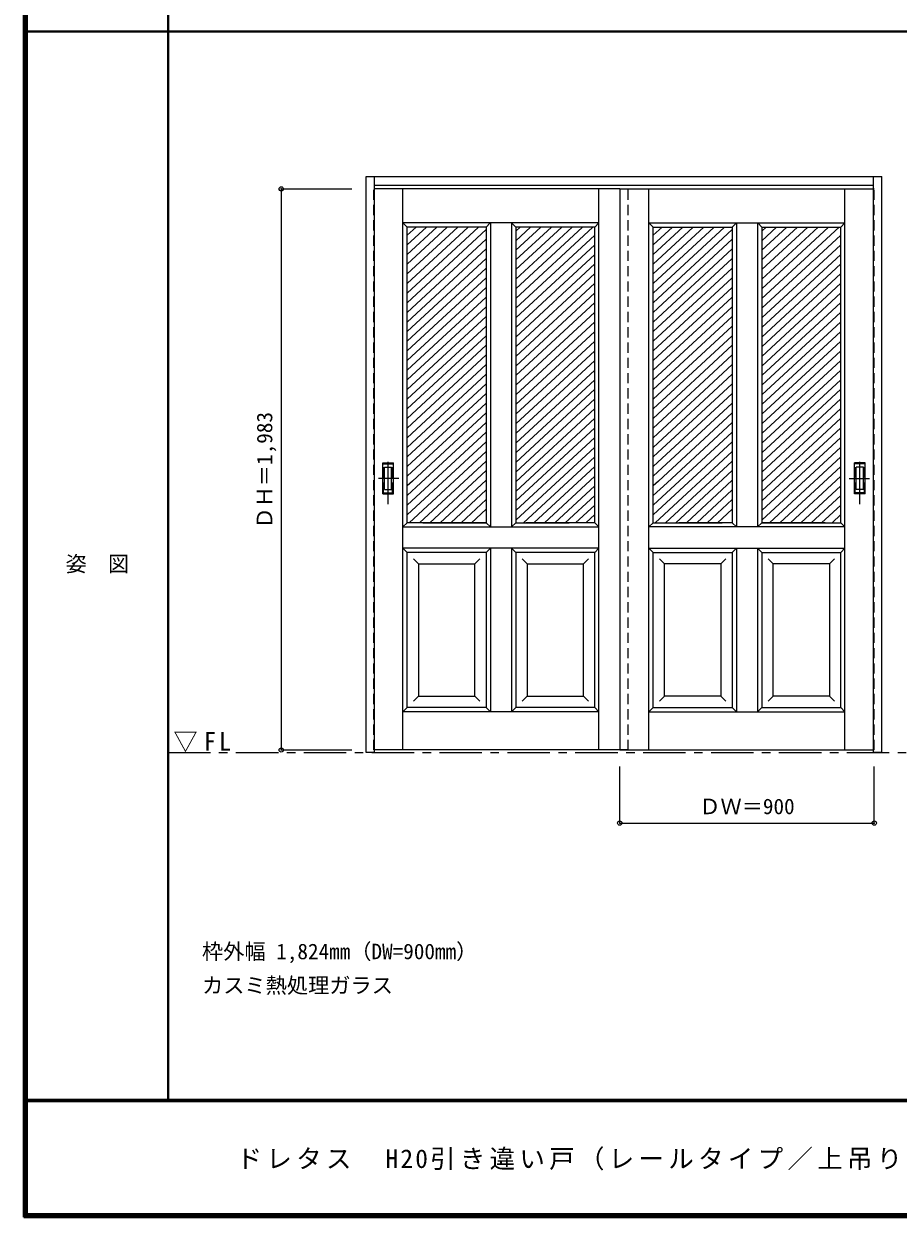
# Model space of a CAD drawing. Units: millimetres, scale not verified. Extents: x -6000 to 5700, y -4307 to 4260.
# Drawn here: x -6000 to -2909, y -4205 to 12 of the extents above; entities that cross this region are included whole.
import ezdxf
from ezdxf.enums import TextEntityAlignment as Align

# ---------------------------------------------------------------- set-up
doc = ezdxf.new("R2010")
doc.units = ezdxf.units.MM
doc.header["$LTSCALE"] = 30
doc.header["$PDMODE"] = 32
doc.header["$PDSIZE"] = 15
doc.linetypes.add('CHAIN1', pattern=[8, 5, -1, 1, -1])
doc.linetypes.add('DASHED1', pattern=[1.8, 1.2, -0.6])
for name, color, linetype, lineweight in [('0-1_通り芯', 7, 'CHAIN1', 18), ('0-2_扉', 7, 'Continuous', 18), ('0-3_仕上げ', 3, 'Continuous', 25), ('0-6_引手', 7, 'Continuous', 18), ('0-B_寸法', 4, 'Continuous', 9), ('0-C_ハッチ', 4, 'Continuous', 9), ('F-1_枠', 6, 'Continuous', 40), ('F-A_文字', 7, 'Continuous', 18)]:
    doc.layers.add(name, color=color, linetype=linetype, lineweight=lineweight)
doc.layers.add('0-A_文字', color=7, linetype='Continuous')
doc.styles.add('ＭＳ ゴシック', font='')
doc.styles.get('ＭＳ ゴシック').set_extended_font_data('MS Gothic')

msp = doc.modelspace()

# ---------------------------------------------------------------- linework, layer by layer
at = {"layer": '0-1_通り芯'}
msp.add_line((-5490, -2562.5), (100, -2562.5), dxfattribs=at)
at = {"layer": '0-2_扉', "color": 4, "linetype": 'DASHED1', "lineweight": 9}
for p, q in [((-4763, -2554), (-4763, -571)), ((-4763, -571), (-4760, -571)), ((-2993, -571), (-2996, -571)), ((-2993, -2554), (-2993, -571)), ((-4763, -2554), (-4760, -2554)), ((-2993, -2554), (-2996, -2554))]:
    msp.add_line(p, q, dxfattribs=at)
at = {"layer": '0-2_扉'}
for p, q in [((-3893, -571), (-4760, -571)), ((-4659.5, -2554), (-4659.5, -571)), ((-3966.5, -2554), (-3966.5, -571)), ((-3893, -571), (-3893, -2554)), ((-3893, -571), (-2996, -571)), ((-3893, -571), (-3893, -2554)), ((-3789.5, -2554), (-3789.5, -571)), ((-3096.5, -2554), (-3096.5, -571)), ((-4365.5, -706), (-4644.5, -706)), ((-4365.5, -706), (-4350.79, -691.29)), ((-4365.5, -706), (-4365.5, -994)), ((-3966.5, -691), (-4353, -691)), ((-4350.5, -691), (-4350.5, -1766)), ((-4260.5, -706), (-4275.5, -691)), ((-4275.5, -691), (-4275.5, -1766)), ((-4260.5, -706), (-4260.5, -994)), ((-3981.5, -1608.95), (-3981.5, -706)), ((-3789.5, -691), (-3403, -691)), ((-3774.5, -1608.95), (-3774.5, -706)), ((-3495.5, -706), (-3480.5, -691)), ((-3495.5, -706), (-3495.5, -994)), ((-3480.5, -691), (-3480.5, -1766)), ((-3405.5, -691), (-3405.5, -1766)), ((-3390.5, -706), (-3405.21, -691.29)), ((-3390.5, -706), (-3390.5, -994)), ((-3390.5, -706), (-3111.5, -706)), ((-3981.69, -889), (-3981.5, -889)), ((-3774.31, -889), (-3774.5, -889)), ((-4365.5, -994), (-4365.5, -1751)), ((-4260.5, -994), (-4260.5, -1751)), ((-3495.5, -994), (-3495.5, -1751)), ((-3390.5, -994), (-3390.5, -1751)), ((-3981.5, -1751), (-3981.5, -1608.95)), ((-3774.5, -1751), (-3774.5, -1608.95)), ((-4589.5, -1751), (-4365.5, -1751)), ((-4350.5, -1766), (-4365.5, -1751)), ((-4350.5, -1766), (-3966.5, -1766)), ((-4260.5, -1751), (-4275.5, -1766)), ((-4260.5, -1751), (-4071.5, -1751)), ((-3981.5, -1751), (-4225.5, -1751)), ((-3966.5, -1766), (-3981.5, -1751)), ((-3966.5, -1932.3), (-3966.5, -1759)), ((-3789.5, -1766), (-3774.5, -1751)), ((-3789.5, -1932.3), (-3789.5, -1759)), ((-3405.5, -1766), (-3789.5, -1766)), ((-3774.5, -1751), (-3530.5, -1751)), ((-3495.5, -1751), (-3684.5, -1751)), ((-3495.5, -1751), (-3480.5, -1766)), ((-3405.5, -1766), (-3390.5, -1751)), ((-3166.5, -1751), (-3390.5, -1751)), ((-4350.5, -1841), (-4659.5, -1841)), ((-4644.5, -1856), (-4659.5, -1841)), ((-4350.5, -1841), (-4365.5, -1856)), ((-4350.5, -1841), (-4350.5, -2419)), ((-3966.5, -1841), (-4350.5, -1841)), ((-4260.5, -1856), (-4275.5, -1841)), ((-4275.5, -1841), (-4275.5, -2419)), ((-3789.5, -1841), (-3405.5, -1841)), ((-3495.5, -1856), (-3480.5, -1841)), ((-3480.5, -1841), (-3480.5, -2419)), ((-3405.5, -1841), (-3390.5, -1856)), ((-3405.5, -1841), (-3405.5, -2419)), ((-3405.5, -1841), (-3096.5, -1841)), ((-3111.5, -1856), (-3096.5, -1841)), ((-4644.5, -2404), (-4644.5, -1856)), ((-4365.5, -1856), (-4644.5, -1856)), ((-4604.5, -1896), (-4622.18, -1878.32)), ((-4604.5, -1896), (-4405.5, -1896)), ((-4604.5, -1896), (-4604.5, -2364)), ((-4405.5, -1896), (-4387.82, -1878.32)), ((-4405.5, -2362.57), (-4405.5, -1896)), ((-4365.5, -1856), (-4365.5, -2404)), ((-4260.5, -1856), (-4260.5, -2404)), ((-4220.54, -1896), (-4238.21, -1878.32)), ((-4220.54, -1896), (-4021.46, -1896)), ((-4220.5, -1896), (-4220.5, -2364)), ((-4021.5, -1896), (-4003.82, -1878.32)), ((-4021.46, -2364), (-4021.46, -1896)), ((-3981.5, -2404), (-3981.5, -1856)), ((-3774.5, -2404), (-3774.5, -1856)), ((-3734.5, -1896), (-3752.18, -1878.32)), ((-3535.46, -1896), (-3734.54, -1896)), ((-3734.54, -2364), (-3734.54, -1896)), ((-3535.5, -1896), (-3535.5, -2364)), ((-3535.46, -1896), (-3517.79, -1878.32)), ((-3495.5, -1856), (-3495.5, -2404)), ((-3390.5, -1856), (-3390.5, -2404)), ((-3390.5, -1856), (-3111.5, -1856)), ((-3350.5, -1896), (-3368.18, -1878.32)), ((-3350.5, -2362.57), (-3350.5, -1896)), ((-3151.5, -1896), (-3350.5, -1896)), ((-3151.5, -1896), (-3133.82, -1878.32)), ((-3151.5, -1896), (-3151.5, -2364)), ((-3111.5, -2404), (-3111.5, -1856)), ((-4604.5, -2364), (-4622.18, -2381.68)), ((-4604.5, -2364), (-4405.5, -2364)), ((-4405.5, -2364), (-4405.5, -2362.57)), ((-4405.5, -2364), (-4387.82, -2381.68)), ((-4220.5, -2364), (-4238.18, -2381.68)), ((-4220.5, -2364), (-4021.46, -2364)), ((-4021.46, -2364), (-4021.46, -2362.57)), ((-4021.46, -2364), (-4003.79, -2381.68)), ((-3734.54, -2364), (-3752.21, -2381.68)), ((-3734.54, -2364), (-3734.54, -2362.57)), ((-3535.5, -2364), (-3734.54, -2364)), ((-3535.5, -2364), (-3517.82, -2381.68)), ((-3350.5, -2364), (-3368.18, -2381.68)), ((-3350.5, -2364), (-3350.5, -2362.57)), ((-3151.5, -2364), (-3350.5, -2364)), ((-3151.5, -2364), (-3133.82, -2381.68)), ((-4350.5, -2419), (-4659.5, -2419)), ((-4365.5, -2404), (-4350.5, -2419)), ((-4260.5, -2404), (-4275.5, -2419)), ((-3981.5, -2404), (-4260.5, -2404)), ((-3774.5, -2404), (-3495.5, -2404)), ((-3495.5, -2404), (-3480.5, -2419)), ((-3390.5, -2404), (-3405.5, -2419)), ((-3405.5, -2419), (-3096.5, -2419)), ((-3863, -2554), (-4760, -2554)), ((-3893, -2554), (-2996, -2554))]:
    msp.add_line(p, q, dxfattribs=at)
for points in [[(-4353, -691), (-4659.5, -691), (-4644.5, -706)], [(-4365.5, -1751), (-4644.5, -1751), (-4644.5, -706)], [(-3966.5, -691), (-3981.5, -706), (-4260.5, -706)], [(-3789.5, -691), (-3774.5, -706), (-3495.5, -706)], [(-3403, -691), (-3096.5, -691), (-3111.5, -706)], [(-3390.5, -1751), (-3111.5, -1751), (-3111.5, -706)], [(-4644.5, -1751), (-4659.5, -1766), (-4350.5, -1766)], [(-3111.5, -1751), (-3096.5, -1766), (-3405.5, -1766)], [(-3966.5, -1841), (-3981.5, -1856), (-4260.5, -1856)], [(-3789.5, -1841), (-3774.5, -1856), (-3495.5, -1856)], [(-4365.5, -2404), (-4644.5, -2404), (-4659.5, -2419)], [(-3981.5, -2404), (-3966.5, -2419), (-4350.5, -2419)], [(-3774.5, -2404), (-3789.5, -2419), (-3405.5, -2419)], [(-3390.5, -2404), (-3111.5, -2404), (-3096.5, -2419)]]:
    msp.add_lwpolyline(points, dxfattribs=at)
at = {"layer": '0-3_仕上げ'}
for p, q in [((-4790, -2562.5), (-4790, -527.5)), ((-4790, -527.5), (-2966, -527.5)), ((-4760, -2562.5), (-4760, -527.5)), ((-2996, -2553.8), (-2996, -527.5)), ((-2966, -2562.5), (-2966, -527.5)), ((-4760, -557.5), (-2996, -557.5)), ((-4760, -2562.5), (-4790, -2562.5))]:
    msp.add_line(p, q, dxfattribs=at)
at = {"layer": '0-3_仕上げ', "color": 4, "linetype": 'DASHED1', "lineweight": 9}
msp.add_line((-3863, -2554), (-3863, -571), dxfattribs=at)
at = {"layer": '0-3_仕上げ'}
msp.add_lwpolyline([(-2966, -2562.5), (-2996, -2562.5), (-2996, -2553.8)], dxfattribs=at)
at = {"layer": '0-6_引手', "linetype": 'CHAIN1'}
for p, q in [((-4712, -1685.71), (-4712, -1514.86)), ((-3044, -1685.71), (-3044, -1514.86)), ((-4673.93, -1594.1), (-4746.44, -1594.1)), ((-3082.07, -1594.1), (-3009.56, -1594.1))]:
    msp.add_line(p, q, dxfattribs=at)
at = {"layer": '0-6_引手'}
for p, q in [((-4731, -1539.1), (-4693, -1539.1)), ((-4731, -1649.1), (-4731, -1539.1)), ((-4724.5, -1555.1), (-4699.5, -1555.1)), ((-4724.5, -1633.1), (-4724.5, -1555.1)), ((-4699.5, -1633.1), (-4699.5, -1555.1)), ((-4693, -1649.1), (-4693, -1539.1)), ((-3025, -1539.1), (-3063, -1539.1)), ((-3063, -1649.1), (-3063, -1539.1)), ((-3031.5, -1555.1), (-3056.5, -1555.1)), ((-3056.5, -1633.1), (-3056.5, -1555.1)), ((-3031.5, -1633.1), (-3031.5, -1555.1)), ((-3025, -1649.1), (-3025, -1539.1)), ((-4724.5, -1633.1), (-4699.5, -1633.1)), ((-3031.5, -1633.1), (-3056.5, -1633.1)), ((-4731, -1649.1), (-4693, -1649.1)), ((-3025, -1649.1), (-3063, -1649.1))]:
    msp.add_line(p, q, dxfattribs=at)
at = {"layer": '0-6_引手', "linetype": 'DASHED1'}
for p, q in [((-4696, -1645.1), (-4696, -1543.1)), ((-3060, -1645.1), (-3060, -1543.1)), ((-4728, -1645.1), (-4696, -1645.1)), ((-3028, -1645.1), (-3060, -1645.1))]:
    msp.add_line(p, q, dxfattribs=at)
for points in [[(-4728, -1645.1), (-4728, -1543.1), (-4696, -1543.1)], [(-3028, -1645.1), (-3028, -1543.1), (-3060, -1543.1)]]:
    msp.add_lwpolyline(points, dxfattribs=at)
at = {"layer": '0-B_寸法'}
for p, q in [((-5090, -571), (-4840, -571)), ((-5090, -571), (-5090, -2554)), ((-5090, -2554), (-4840, -2554)), ((-3893, -2812.5), (-3893, -2612.5)), ((-2993, -2812.5), (-2993, -2612.5)), ((-3893, -2812.5), (-2993, -2812.5))]:
    msp.add_line(p, q, dxfattribs=at)
at = {"layer": '0-B_寸法', "color": 7}
for p in [(-5090, -571), (-5090, -2554), (-3893, -2812.5), (-2993, -2812.5)]:
    msp.add_point(p, dxfattribs=at)
at = {"layer": '0-C_ハッチ'}
for p, q in [((-4429.17, -706), (-4644.5, -905.38)), ((-4613.15, -706), (-4644.5, -735.03)), ((-4465.97, -706), (-4644.5, -871.31)), ((-4502.76, -706), (-4644.5, -837.24)), ((-4539.56, -706), (-4644.5, -803.17)), ((-4576.36, -706), (-4644.5, -769.1)), ((-4392.37, -706), (-4644.5, -939.45)), ((-4365.5, -715.19), (-4644.5, -973.52)), ((-4245.19, -706), (-4260.5, -720.18)), ((-4098, -706), (-4260.5, -856.46)), ((-4134.79, -706), (-4260.5, -822.39)), ((-4171.59, -706), (-4260.5, -788.32)), ((-4208.39, -706), (-4260.5, -754.25)), ((-4061.2, -706), (-4260.5, -890.54)), ((-4024.4, -706), (-4260.5, -924.61)), ((-3987.61, -706), (-4260.5, -958.68)), ((-3559.17, -706), (-3774.5, -905.38)), ((-3743.15, -706), (-3774.5, -735.03)), ((-3595.97, -706), (-3774.5, -871.31)), ((-3632.76, -706), (-3774.5, -837.24)), ((-3669.56, -706), (-3774.5, -803.17)), ((-3706.36, -706), (-3774.5, -769.1)), ((-3522.37, -706), (-3774.5, -939.45)), ((-3495.5, -715.19), (-3774.5, -973.52)), ((-3375.19, -706), (-3390.5, -720.18)), ((-3228, -706), (-3390.5, -856.46)), ((-3264.79, -706), (-3390.5, -822.39)), ((-3301.59, -706), (-3390.5, -788.32)), ((-3338.39, -706), (-3390.5, -754.25)), ((-3191.2, -706), (-3390.5, -890.54)), ((-3154.4, -706), (-3390.5, -924.61)), ((-3117.61, -706), (-3390.5, -958.68)), ((-4365.5, -749.26), (-4644.5, -1007.59)), ((-3981.5, -734.42), (-4260.5, -992.75)), ((-3495.5, -749.26), (-3774.5, -1007.59)), ((-3111.5, -734.42), (-3390.5, -992.75)), ((-4365.5, -783.33), (-4644.5, -1041.66)), ((-3981.5, -768.49), (-4260.5, -1026.82)), ((-3495.5, -783.33), (-3774.5, -1041.66)), ((-3111.5, -768.49), (-3390.5, -1026.82)), ((-4365.5, -817.4), (-4644.5, -1075.74)), ((-3981.5, -802.56), (-4260.5, -1060.89)), ((-3981.5, -836.63), (-4260.5, -1094.96)), ((-3495.5, -817.4), (-3774.5, -1075.74)), ((-3111.5, -802.56), (-3390.5, -1060.89)), ((-3111.5, -836.63), (-3390.5, -1094.96)), ((-4365.5, -851.47), (-4644.5, -1109.81)), ((-4365.5, -885.54), (-4644.5, -1143.88)), ((-3981.5, -870.7), (-4260.5, -1129.03)), ((-3495.5, -851.47), (-3774.5, -1109.81)), ((-3495.5, -885.54), (-3774.5, -1143.88)), ((-3111.5, -870.7), (-3390.5, -1129.03)), ((-4365.5, -919.62), (-4644.5, -1177.95)), ((-3981.5, -904.77), (-4260.5, -1163.1)), ((-3495.5, -919.62), (-3774.5, -1177.95)), ((-3111.5, -904.77), (-3390.5, -1163.1)), ((-4365.5, -953.69), (-4644.5, -1212.02)), ((-3981.5, -938.84), (-4260.5, -1197.18)), ((-3495.5, -953.69), (-3774.5, -1212.02)), ((-3111.5, -938.84), (-3390.5, -1197.18)), ((-4365.5, -987.76), (-4644.5, -1246.09)), ((-3981.5, -972.91), (-4260.5, -1231.25)), ((-3981.5, -1006.98), (-4260.5, -1265.32)), ((-3495.5, -987.76), (-3774.5, -1246.09)), ((-3111.5, -972.91), (-3390.5, -1231.25)), ((-3111.5, -1006.98), (-3390.5, -1265.32)), ((-4365.5, -1021.83), (-4644.5, -1280.16)), ((-3981.5, -1041.05), (-4260.5, -1299.39)), ((-3495.5, -1021.83), (-3774.5, -1280.16)), ((-3111.5, -1041.05), (-3390.5, -1299.39)), ((-4365.5, -1055.9), (-4644.5, -1314.23)), ((-4365.5, -1089.97), (-4644.5, -1348.3)), ((-3981.5, -1075.13), (-4260.5, -1333.46)), ((-3495.5, -1055.9), (-3774.5, -1314.23)), ((-3495.5, -1089.97), (-3774.5, -1348.3)), ((-3111.5, -1075.13), (-3390.5, -1333.46)), ((-4365.5, -1124.04), (-4644.5, -1382.38)), ((-3981.5, -1109.2), (-4260.5, -1367.53)), ((-3495.5, -1124.04), (-3774.5, -1382.38)), ((-3111.5, -1109.2), (-3390.5, -1367.53)), ((-4365.5, -1158.11), (-4644.5, -1416.45)), ((-3981.5, -1143.27), (-4260.5, -1401.6)), ((-3981.5, -1177.34), (-4260.5, -1435.67)), ((-3495.5, -1158.11), (-3774.5, -1416.45)), ((-3111.5, -1143.27), (-3390.5, -1401.6)), ((-3111.5, -1177.34), (-3390.5, -1435.67)), ((-4365.5, -1192.18), (-4644.5, -1450.52)), ((-3981.5, -1211.41), (-4260.5, -1469.74)), ((-3495.5, -1192.18), (-3774.5, -1450.52)), ((-3111.5, -1211.41), (-3390.5, -1469.74)), ((-4365.5, -1226.26), (-4644.5, -1484.59)), ((-4365.5, -1260.33), (-4644.5, -1518.66)), ((-3981.5, -1245.48), (-4260.5, -1503.81)), ((-3495.5, -1226.26), (-3774.5, -1484.59)), ((-3495.5, -1260.33), (-3774.5, -1518.66)), ((-3111.5, -1245.48), (-3390.5, -1503.81)), ((-4365.5, -1294.4), (-4644.5, -1552.73)), ((-3981.5, -1279.55), (-4260.5, -1537.89)), ((-3495.5, -1294.4), (-3774.5, -1552.73)), ((-3111.5, -1279.55), (-3390.5, -1537.89)), ((-4365.5, -1328.47), (-4644.5, -1586.8)), ((-3981.5, -1313.62), (-4260.5, -1571.96)), ((-3981.5, -1347.69), (-4260.5, -1606.03)), ((-3495.5, -1328.47), (-3774.5, -1586.8)), ((-3111.5, -1313.62), (-3390.5, -1571.96)), ((-3111.5, -1347.69), (-3390.5, -1606.03)), ((-4365.5, -1362.54), (-4626.23, -1603.96)), ((-3981.5, -1381.77), (-4260.5, -1640.1)), ((-3495.5, -1362.54), (-3756.23, -1603.96)), ((-3111.5, -1381.77), (-3390.5, -1640.1)), ((-4365.5, -1430.68), (-4644.5, -1689.02)), ((-4365.5, -1396.61), (-4595.81, -1609.87)), ((-3981.5, -1415.84), (-4260.5, -1674.17)), ((-3495.5, -1430.68), (-3774.5, -1689.02)), ((-3495.5, -1396.61), (-3725.81, -1609.87)), ((-3111.5, -1415.84), (-3390.5, -1674.17)), ((-4365.5, -1464.75), (-4644.5, -1723.09)), ((-3981.5, -1449.91), (-4260.5, -1708.24)), ((-3495.5, -1464.75), (-3774.5, -1723.09)), ((-3111.5, -1449.91), (-3390.5, -1708.24)), ((-4365.5, -1498.82), (-4637.85, -1751)), ((-3981.5, -1483.98), (-4260.5, -1742.31)), ((-3981.5, -1518.05), (-4233.09, -1751)), ((-3495.5, -1498.82), (-3767.85, -1751)), ((-3111.5, -1483.98), (-3390.5, -1742.31)), ((-3111.5, -1518.05), (-3363.09, -1751)), ((-4365.5, -1532.89), (-4601.05, -1751)), ((-3981.5, -1552.12), (-4196.29, -1751)), ((-3495.5, -1532.89), (-3731.05, -1751)), ((-3111.5, -1552.12), (-3326.29, -1751)), ((-4365.5, -1566.97), (-4564.26, -1751)), ((-4365.5, -1601.04), (-4527.46, -1751)), ((-3981.5, -1586.19), (-4159.49, -1751)), ((-3495.5, -1566.97), (-3694.26, -1751)), ((-3495.5, -1601.04), (-3657.46, -1751)), ((-3111.5, -1586.19), (-3289.49, -1751)), ((-4626.23, -1603.96), (-4644.5, -1620.87)), ((-4595.81, -1609.87), (-4644.5, -1654.94)), ((-4365.5, -1635.11), (-4490.66, -1751)), ((-3981.5, -1620.26), (-4122.7, -1751)), ((-3756.23, -1603.96), (-3774.5, -1620.87)), ((-3725.81, -1609.87), (-3774.5, -1654.94)), ((-3495.5, -1635.11), (-3620.66, -1751)), ((-3111.5, -1620.26), (-3252.7, -1751)), ((-4365.5, -1669.18), (-4453.87, -1751)), ((-3981.5, -1654.33), (-4085.9, -1751)), ((-3495.5, -1669.18), (-3583.87, -1751)), ((-3111.5, -1654.33), (-3215.9, -1751)), ((-4365.5, -1703.25), (-4417.07, -1751)), ((-3981.5, -1688.4), (-4049.1, -1751)), ((-3981.5, -1722.48), (-4012.31, -1751)), ((-3495.5, -1703.25), (-3547.07, -1751)), ((-3111.5, -1688.4), (-3179.1, -1751)), ((-3111.5, -1722.48), (-3142.31, -1751))]:
    msp.add_line(p, q, dxfattribs=at)
at = {"layer": 'F-1_枠'}
for p, q in [((-6000, 4175), (-6000, -4205)), ((-5995, 4175), (-5995, -4205)), ((-5990, 4175), (-5990, -4205)), ((-5490, 4175), (-5490, -3790)), ((-6000, -15.5), (5700, -15.5)), ((5700, -3790), (-6000, -3790)), ((5700, -3795), (-6000, -3795)), ((5700, -4195), (-6000, -4195)), ((5700, -4200), (-6000, -4200)), ((5700, -4205), (-6000, -4205))]:
    msp.add_line(p, q, dxfattribs=at)

# ---------------------------------------------------------------- texts
at = {"layer": '0-A_文字', "style": 'ＭＳ ゴシック'}
for s, p in [('枠外幅 1,824mm（DW=900mm）', (-5370, -3310)), ('カスミ熱処理ガラス', (-5370, -3430))]:
    msp.add_text(s, height=54.99, dxfattribs=at).set_placement(p, align=Align.BOTTOM_LEFT)
at = {"layer": '0-A_文字', "insert": (-5471.25, -2562.5), "char_height": 65.98, "attachment_point": 7, "style": 'ＭＳ ゴシック'}
msp.add_mtext('\\T1.26;\\W0.95;▽FL', dxfattribs=at)
at = {"layer": '0-B_寸法', "color": 7, "style": 'ＭＳ ゴシック'}
msp.add_text('ＤＨ＝1,983', height=54.99, rotation=90, dxfattribs=at).set_placement((-5105, -1771.75), align=Align.BOTTOM_LEFT)
msp.add_text('ＤＷ＝900', height=54.99, dxfattribs=at).set_placement((-3611.75, -2797.5), align=Align.BOTTOM_LEFT)
at = {"layer": 'F-A_文字', "style": 'ＭＳ ゴシック'}
msp.add_text('姿\u3000図', height=54.99, dxfattribs=at).set_placement((-5852.5, -1940.25), align=Align.BOTTOM_LEFT)
at = {"layer": 'F-A_文字', "insert": (-5247.55, -4040), "char_height": 65.98, "attachment_point": 7, "style": 'ＭＳ ゴシック'}
msp.add_mtext('\\T1.17;ドレタス\u3000H20引き違い戸（レールタイプ／上吊りタイプ）Ｂ－ＲＹ／ＹＹ／ＹＩ', dxfattribs=at)

doc.saveas('drawing.dxf')
